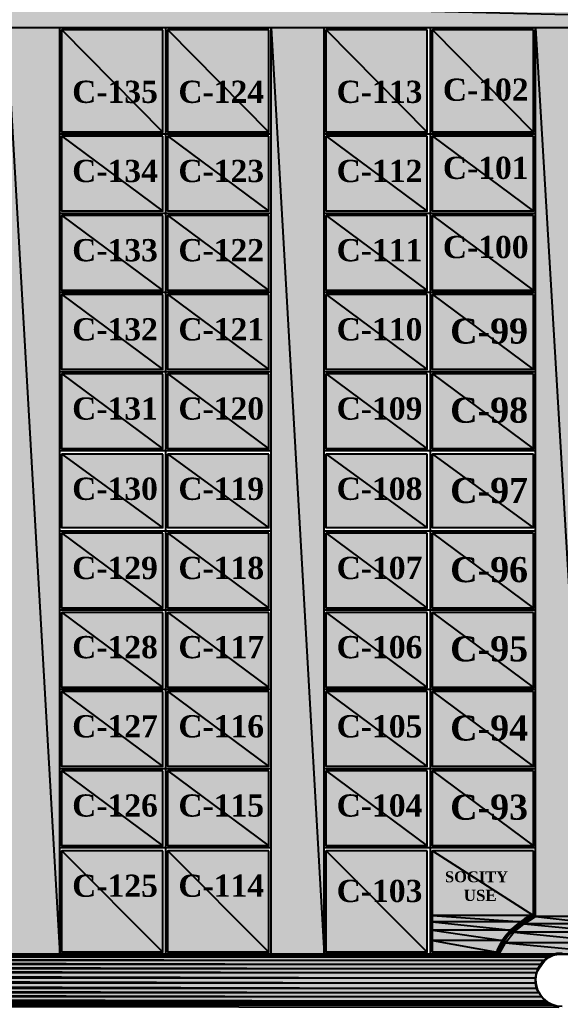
# Model space of a CAD drawing. Header units: millimetres. Extents: x 6 to 745025, y -1528 to 119936.
# Drawn here: x 66.63 to 88.61, y 176.03 to 216.12 of the extents above; entities that cross this region are included whole.
import ezdxf
from ezdxf.xclip import XClip

# ---------------------------------------------------------------- set-up
doc = ezdxf.new("R2010")
doc.units = ezdxf.units.MM
doc.header["$MEASUREMENT"] = 0
doc.header["$XCLIPFRAME"] = 0
doc.layers.get('0').update_dxf_attribs({"linetype": 'CONTINUOUS'})
doc.styles.add('Times New Roman$101H0', font='')
doc.styles.get('Times New Roman$101H0').set_extended_font_data('Times New Roman', bold=True)

# ---------------------------------------------------------------- blocks, each defined once
blk = doc.blocks.new('MF8_2')
at = {"true_color": 0x5c73b8}
h = blk.add_hatch(color=0, dxfattribs=at)
h.paths.add_polyline_path([(72.446, 215.702), (68.34, 215.702), (72.446, 211.554)])
h.paths.add_polyline_path([(68.34, 215.702), (72.446, 211.554), (68.34, 211.554)])
h = blk.add_hatch(color=0, dxfattribs=at)
h.paths.add_polyline_path([(76.764, 215.702), (72.658, 215.702), (76.764, 211.554)])
h.paths.add_polyline_path([(72.658, 215.702), (76.764, 211.554), (72.658, 211.554)])
h = blk.add_hatch(color=0, dxfattribs=at)
h.paths.add_polyline_path([(83.199, 215.702), (79.093, 215.702), (83.199, 211.554)])
h.paths.add_polyline_path([(79.093, 215.702), (83.199, 211.554), (79.093, 211.554)])
h = blk.add_hatch(color=0, dxfattribs=at)
h.paths.add_polyline_path([(87.517, 215.702), (83.411, 215.702), (87.517, 211.554)])
h.paths.add_polyline_path([(83.411, 215.702), (87.517, 211.554), (83.411, 211.554)])
at = {"true_color": 0x000028}
h = blk.add_hatch(color=0, dxfattribs=at)
h.paths.add_polyline_path([(72.446, 211.384), (68.34, 211.384), (72.446, 208.336)])
h.paths.add_polyline_path([(68.34, 211.384), (72.446, 208.336), (68.34, 208.336)])
h = blk.add_hatch(color=0, dxfattribs=at)
h.paths.add_polyline_path([(76.764, 211.384), (72.658, 211.384), (76.764, 208.336)])
h.paths.add_polyline_path([(72.658, 211.384), (76.764, 208.336), (72.658, 208.336)])
h = blk.add_hatch(color=0, dxfattribs=at)
h.paths.add_polyline_path([(83.199, 211.384), (79.093, 211.384), (83.199, 208.336)])
h.paths.add_polyline_path([(79.093, 211.384), (83.199, 208.336), (79.093, 208.336)])
h = blk.add_hatch(color=0, dxfattribs=at)
h.paths.add_polyline_path([(87.517, 211.384), (83.411, 211.384), (87.517, 208.336)])
h.paths.add_polyline_path([(83.411, 211.384), (87.517, 208.336), (83.411, 208.336)])
h = blk.add_hatch(color=0, dxfattribs=at)
h.paths.add_polyline_path([(72.446, 208.167), (68.34, 208.167), (72.446, 205.119)])
h.paths.add_polyline_path([(68.34, 208.167), (72.446, 205.119), (68.34, 205.119)])
h = blk.add_hatch(color=0, dxfattribs=at)
h.paths.add_polyline_path([(76.764, 208.167), (72.658, 208.167), (76.764, 205.119)])
h.paths.add_polyline_path([(72.658, 208.167), (76.764, 205.119), (72.658, 205.119)])
h = blk.add_hatch(color=0, dxfattribs=at)
h.paths.add_polyline_path([(83.199, 208.167), (79.093, 208.167), (83.199, 205.119)])
h.paths.add_polyline_path([(79.093, 208.167), (83.199, 205.119), (79.093, 205.119)])
h = blk.add_hatch(color=0, dxfattribs=at)
h.paths.add_polyline_path([(87.517, 208.167), (83.411, 208.167), (87.517, 205.119)])
h.paths.add_polyline_path([(83.411, 208.167), (87.517, 205.119), (83.411, 205.119)])
h = blk.add_hatch(color=0, dxfattribs=at)
h.paths.add_polyline_path([(72.446, 204.95), (68.34, 204.95), (72.446, 201.902)])
h.paths.add_polyline_path([(68.34, 204.95), (72.446, 201.902), (68.34, 201.902)])
h = blk.add_hatch(color=0, dxfattribs=at)
h.paths.add_polyline_path([(76.764, 204.95), (72.658, 204.95), (76.764, 201.902)])
h.paths.add_polyline_path([(72.658, 204.95), (76.764, 201.902), (72.658, 201.902)])
h = blk.add_hatch(color=0, dxfattribs=at)
h.paths.add_polyline_path([(83.199, 204.95), (79.093, 204.95), (83.199, 201.902)])
h.paths.add_polyline_path([(79.093, 204.95), (83.199, 201.902), (79.093, 201.902)])
h = blk.add_hatch(color=0, dxfattribs=at)
h.paths.add_polyline_path([(87.517, 204.95), (83.411, 204.95), (87.517, 201.902)])
h.paths.add_polyline_path([(83.411, 204.95), (87.517, 201.902), (83.411, 201.902)])
h = blk.add_hatch(color=0, dxfattribs=at)
h.paths.add_polyline_path([(72.446, 201.732), (68.34, 201.732), (72.446, 198.684)])
h.paths.add_polyline_path([(68.34, 201.732), (72.446, 198.684), (68.34, 198.684)])
h = blk.add_hatch(color=0, dxfattribs=at)
h.paths.add_polyline_path([(76.764, 201.732), (72.658, 201.732), (76.764, 198.684)])
h.paths.add_polyline_path([(72.658, 201.732), (76.764, 198.684), (72.658, 198.684)])
h = blk.add_hatch(color=0, dxfattribs=at)
h.paths.add_polyline_path([(83.199, 201.732), (79.093, 201.732), (83.199, 198.684)])
h.paths.add_polyline_path([(79.093, 201.732), (83.199, 198.684), (79.093, 198.684)])
h = blk.add_hatch(color=0, dxfattribs=at)
h.paths.add_polyline_path([(87.517, 201.732), (83.411, 201.732), (87.517, 198.684)])
h.paths.add_polyline_path([(83.411, 201.732), (87.517, 198.684), (83.411, 198.684)])
h = blk.add_hatch(color=0, dxfattribs=at)
h.paths.add_polyline_path([(72.446, 198.473), (68.34, 198.473), (72.446, 195.467)])
h.paths.add_polyline_path([(68.34, 198.473), (72.446, 195.467), (68.34, 195.467)])
h = blk.add_hatch(color=0, dxfattribs=at)
h.paths.add_polyline_path([(76.764, 198.473), (72.658, 198.473), (76.764, 195.467)])
h.paths.add_polyline_path([(72.658, 198.473), (76.764, 195.467), (72.658, 195.467)])
h = blk.add_hatch(color=0, dxfattribs=at)
h.paths.add_polyline_path([(83.199, 198.473), (79.093, 198.473), (83.199, 195.467)])
h.paths.add_polyline_path([(79.093, 198.473), (83.199, 195.467), (79.093, 195.467)])
h = blk.add_hatch(color=0, dxfattribs=at)
h.paths.add_polyline_path([(87.517, 198.473), (83.411, 198.473), (87.517, 195.467)])
h.paths.add_polyline_path([(83.411, 198.473), (87.517, 195.467), (83.411, 195.467)])
h = blk.add_hatch(color=0, dxfattribs=at)
h.paths.add_polyline_path([(72.446, 195.255), (68.34, 195.255), (72.446, 192.207)])
h.paths.add_polyline_path([(68.34, 195.255), (72.446, 192.207), (68.34, 192.207)])
h = blk.add_hatch(color=0, dxfattribs=at)
h.paths.add_polyline_path([(76.764, 195.255), (72.658, 195.255), (76.764, 192.207)])
h.paths.add_polyline_path([(72.658, 195.255), (76.764, 192.207), (72.658, 192.207)])
h = blk.add_hatch(color=0, dxfattribs=at)
h.paths.add_polyline_path([(83.199, 195.255), (79.093, 195.255), (83.199, 192.207)])
h.paths.add_polyline_path([(79.093, 195.255), (83.199, 192.207), (79.093, 192.207)])
h = blk.add_hatch(color=0, dxfattribs=at)
h.paths.add_polyline_path([(87.517, 195.255), (83.411, 195.255), (87.517, 192.207)])
h.paths.add_polyline_path([(83.411, 195.255), (87.517, 192.207), (83.411, 192.207)])
h = blk.add_hatch(color=0, dxfattribs=at)
h.paths.add_polyline_path([(72.446, 192.038), (68.34, 192.038), (72.446, 188.99)])
h.paths.add_polyline_path([(68.34, 192.038), (72.446, 188.99), (68.34, 188.99)])
h = blk.add_hatch(color=0, dxfattribs=at)
h.paths.add_polyline_path([(76.764, 192.038), (72.658, 192.038), (76.764, 188.99)])
h.paths.add_polyline_path([(72.658, 192.038), (76.764, 188.99), (72.658, 188.99)])
h = blk.add_hatch(color=0, dxfattribs=at)
h.paths.add_polyline_path([(83.199, 192.038), (79.093, 192.038), (83.199, 188.99)])
h.paths.add_polyline_path([(79.093, 192.038), (83.199, 188.99), (79.093, 188.99)])
h = blk.add_hatch(color=0, dxfattribs=at)
h.paths.add_polyline_path([(87.517, 192.038), (83.411, 192.038), (87.517, 188.99)])
h.paths.add_polyline_path([(83.411, 192.038), (87.517, 188.99), (83.411, 188.99)])
h = blk.add_hatch(color=0, dxfattribs=at)
h.paths.add_polyline_path([(72.446, 188.821), (68.34, 188.821), (72.446, 185.773)])
h.paths.add_polyline_path([(68.34, 188.821), (72.446, 185.773), (68.34, 185.773)])
h = blk.add_hatch(color=0, dxfattribs=at)
h.paths.add_polyline_path([(76.764, 188.821), (72.658, 188.821), (76.764, 185.773)])
h.paths.add_polyline_path([(72.658, 188.821), (76.764, 185.773), (72.658, 185.773)])
h = blk.add_hatch(color=0, dxfattribs=at)
h.paths.add_polyline_path([(83.199, 188.821), (79.093, 188.821), (83.199, 185.773)])
h.paths.add_polyline_path([(79.093, 188.821), (83.199, 185.773), (79.093, 185.773)])
h = blk.add_hatch(color=0, dxfattribs=at)
h.paths.add_polyline_path([(87.517, 188.821), (83.411, 188.821), (87.517, 185.773)])
h.paths.add_polyline_path([(83.411, 188.821), (87.517, 185.773), (83.411, 185.773)])
h = blk.add_hatch(color=0, dxfattribs=at)
h.paths.add_polyline_path([(72.446, 185.603), (68.34, 185.603), (72.446, 182.555)])
h.paths.add_polyline_path([(68.34, 185.603), (72.446, 182.555), (68.34, 182.555)])
h = blk.add_hatch(color=0, dxfattribs=at)
h.paths.add_polyline_path([(76.764, 185.603), (72.658, 185.603), (76.764, 182.555)])
h.paths.add_polyline_path([(72.658, 185.603), (76.764, 182.555), (72.658, 182.555)])
h = blk.add_hatch(color=0, dxfattribs=at)
h.paths.add_polyline_path([(83.199, 185.603), (79.093, 185.603), (83.199, 182.555)])
h.paths.add_polyline_path([(79.093, 185.603), (83.199, 182.555), (79.093, 182.555)])
h = blk.add_hatch(color=0, dxfattribs=at)
h.paths.add_polyline_path([(87.517, 185.603), (83.411, 185.603), (87.517, 182.555)])
h.paths.add_polyline_path([(83.411, 185.603), (87.517, 182.555), (83.411, 182.555)])
at = {"true_color": 0x5c73b8}
h = blk.add_hatch(color=0, dxfattribs=at)
h.paths.add_polyline_path([(72.446, 182.344), (68.34, 182.344), (72.446, 178.237)])
h.paths.add_polyline_path([(68.34, 182.344), (72.446, 178.237), (68.34, 178.237)])
h = blk.add_hatch(color=0, dxfattribs=at)
h.paths.add_polyline_path([(76.764, 182.344), (72.658, 182.344), (76.764, 178.237)])
h.paths.add_polyline_path([(72.658, 182.344), (76.764, 178.237), (72.658, 178.237)])
h = blk.add_hatch(color=0, dxfattribs=at)
h.paths.add_polyline_path([(83.199, 182.344), (79.093, 182.344), (83.199, 178.237)])
h.paths.add_polyline_path([(79.093, 182.344), (83.199, 178.237), (79.093, 178.237)])
at = {"true_color": 0x136734}
h = blk.add_hatch(color=0, dxfattribs=at)
h.paths.add_polyline_path([(87.517, 182.344), (83.411, 182.344), (87.517, 179.719)])
h.paths.add_polyline_path([(83.411, 182.344), (87.517, 179.719), (83.411, 179.719)])
h = blk.add_hatch(color=0, dxfattribs=at)
h.paths.add_polyline_path([(87.517, 179.719), (83.411, 179.719), (87.051, 179.465)])
h.paths.add_polyline_path([(83.411, 179.719), (87.051, 179.465), (83.411, 179.465)])
h = blk.add_hatch(color=0, dxfattribs=at)
h.paths.add_polyline_path([(87.051, 179.465), (83.411, 179.465), (86.628, 179.126)])
h.paths.add_polyline_path([(83.411, 179.465), (86.628, 179.126), (83.411, 179.126)])
h = blk.add_hatch(color=0, dxfattribs=at)
h.paths.add_polyline_path([(86.628, 179.126), (83.411, 179.126), (86.289, 178.703)])
h.paths.add_polyline_path([(83.411, 179.126), (86.289, 178.703), (83.411, 178.703)])
h = blk.add_hatch(color=0, dxfattribs=at)
h.paths.add_polyline_path([(86.289, 178.703), (83.411, 178.703), (86.035, 178.237)])
h.paths.add_polyline_path([(83.411, 178.703), (86.035, 178.237), (83.411, 178.237)])
at = {"color": 0, "linetype": 'Continuous', "lineweight": -2, "true_color": 0x5c73b8}
for points in [[(72.446, 215.702), (68.34, 215.702), (72.446, 211.554)], [(68.34, 215.702), (72.446, 211.554), (68.34, 211.554)], [(76.764, 215.702), (72.658, 215.702), (76.764, 211.554)], [(72.658, 215.702), (76.764, 211.554), (72.658, 211.554)], [(83.199, 215.702), (79.093, 215.702), (83.199, 211.554)], [(79.093, 215.702), (83.199, 211.554), (79.093, 211.554)], [(87.517, 215.702), (83.411, 215.702), (87.517, 211.554)], [(83.411, 215.702), (87.517, 211.554), (83.411, 211.554)], [(72.446, 182.344), (68.34, 182.344), (72.446, 178.237)], [(68.34, 182.344), (72.446, 178.237), (68.34, 178.237)], [(76.764, 182.344), (72.658, 182.344), (76.764, 178.237)], [(72.658, 182.344), (76.764, 178.237), (72.658, 178.237)], [(83.199, 182.344), (79.093, 182.344), (83.199, 178.237)], [(79.093, 182.344), (83.199, 178.237), (79.093, 178.237)]]:
    blk.add_lwpolyline(points, close=True, dxfattribs=at)
at = {"color": 0, "linetype": 'Continuous', "lineweight": -2, "true_color": 0x000028}
for points in [[(72.446, 211.384), (68.34, 211.384), (72.446, 208.336)], [(68.34, 211.384), (72.446, 208.336), (68.34, 208.336)], [(76.764, 211.384), (72.658, 211.384), (76.764, 208.336)], [(72.658, 211.384), (76.764, 208.336), (72.658, 208.336)], [(83.199, 211.384), (79.093, 211.384), (83.199, 208.336)], [(79.093, 211.384), (83.199, 208.336), (79.093, 208.336)], [(87.517, 211.384), (83.411, 211.384), (87.517, 208.336)], [(83.411, 211.384), (87.517, 208.336), (83.411, 208.336)], [(72.446, 208.167), (68.34, 208.167), (72.446, 205.119)], [(68.34, 208.167), (72.446, 205.119), (68.34, 205.119)], [(76.764, 208.167), (72.658, 208.167), (76.764, 205.119)], [(72.658, 208.167), (76.764, 205.119), (72.658, 205.119)], [(83.199, 208.167), (79.093, 208.167), (83.199, 205.119)], [(79.093, 208.167), (83.199, 205.119), (79.093, 205.119)], [(87.517, 208.167), (83.411, 208.167), (87.517, 205.119)], [(83.411, 208.167), (87.517, 205.119), (83.411, 205.119)], [(72.446, 204.95), (68.34, 204.95), (72.446, 201.902)], [(68.34, 204.95), (72.446, 201.902), (68.34, 201.902)], [(76.764, 204.95), (72.658, 204.95), (76.764, 201.902)], [(72.658, 204.95), (76.764, 201.902), (72.658, 201.902)], [(83.199, 204.95), (79.093, 204.95), (83.199, 201.902)], [(79.093, 204.95), (83.199, 201.902), (79.093, 201.902)], [(87.517, 204.95), (83.411, 204.95), (87.517, 201.902)], [(83.411, 204.95), (87.517, 201.902), (83.411, 201.902)], [(72.446, 201.732), (68.34, 201.732), (72.446, 198.684)], [(68.34, 201.732), (72.446, 198.684), (68.34, 198.684)], [(76.764, 201.732), (72.658, 201.732), (76.764, 198.684)], [(72.658, 201.732), (76.764, 198.684), (72.658, 198.684)], [(83.199, 201.732), (79.093, 201.732), (83.199, 198.684)], [(79.093, 201.732), (83.199, 198.684), (79.093, 198.684)], [(87.517, 201.732), (83.411, 201.732), (87.517, 198.684)], [(83.411, 201.732), (87.517, 198.684), (83.411, 198.684)], [(72.446, 198.473), (68.34, 198.473), (72.446, 195.467)], [(68.34, 198.473), (72.446, 195.467), (68.34, 195.467)], [(76.764, 198.473), (72.658, 198.473), (76.764, 195.467)], [(72.658, 198.473), (76.764, 195.467), (72.658, 195.467)], [(83.199, 198.473), (79.093, 198.473), (83.199, 195.467)], [(79.093, 198.473), (83.199, 195.467), (79.093, 195.467)], [(87.517, 198.473), (83.411, 198.473), (87.517, 195.467)], [(83.411, 198.473), (87.517, 195.467), (83.411, 195.467)], [(72.446, 195.255), (68.34, 195.255), (72.446, 192.207)], [(68.34, 195.255), (72.446, 192.207), (68.34, 192.207)], [(76.764, 195.255), (72.658, 195.255), (76.764, 192.207)], [(72.658, 195.255), (76.764, 192.207), (72.658, 192.207)], [(83.199, 195.255), (79.093, 195.255), (83.199, 192.207)], [(79.093, 195.255), (83.199, 192.207), (79.093, 192.207)], [(87.517, 195.255), (83.411, 195.255), (87.517, 192.207)], [(83.411, 195.255), (87.517, 192.207), (83.411, 192.207)], [(72.446, 192.038), (68.34, 192.038), (72.446, 188.99)], [(68.34, 192.038), (72.446, 188.99), (68.34, 188.99)], [(76.764, 192.038), (72.658, 192.038), (76.764, 188.99)], [(72.658, 192.038), (76.764, 188.99), (72.658, 188.99)], [(83.199, 192.038), (79.093, 192.038), (83.199, 188.99)], [(79.093, 192.038), (83.199, 188.99), (79.093, 188.99)], [(87.517, 192.038), (83.411, 192.038), (87.517, 188.99)], [(83.411, 192.038), (87.517, 188.99), (83.411, 188.99)], [(72.446, 188.821), (68.34, 188.821), (72.446, 185.773)], [(68.34, 188.821), (72.446, 185.773), (68.34, 185.773)], [(76.764, 188.821), (72.658, 188.821), (76.764, 185.773)], [(72.658, 188.821), (76.764, 185.773), (72.658, 185.773)], [(83.199, 188.821), (79.093, 188.821), (83.199, 185.773)], [(79.093, 188.821), (83.199, 185.773), (79.093, 185.773)], [(87.517, 188.821), (83.411, 188.821), (87.517, 185.773)], [(83.411, 188.821), (87.517, 185.773), (83.411, 185.773)], [(72.446, 185.603), (68.34, 185.603), (72.446, 182.555)], [(68.34, 185.603), (72.446, 182.555), (68.34, 182.555)], [(76.764, 185.603), (72.658, 185.603), (76.764, 182.555)], [(72.658, 185.603), (76.764, 182.555), (72.658, 182.555)], [(83.199, 185.603), (79.093, 185.603), (83.199, 182.555)], [(79.093, 185.603), (83.199, 182.555), (79.093, 182.555)], [(87.517, 185.603), (83.411, 185.603), (87.517, 182.555)], [(83.411, 185.603), (87.517, 182.555), (83.411, 182.555)]]:
    blk.add_lwpolyline(points, close=True, dxfattribs=at)
at = {"color": 0, "linetype": 'Continuous', "lineweight": -2, "true_color": 0x136734}
for points in [[(87.517, 182.344), (83.411, 182.344), (87.517, 179.719)], [(83.411, 182.344), (87.517, 179.719), (83.411, 179.719)], [(87.517, 179.719), (83.411, 179.719), (87.051, 179.465)], [(83.411, 179.719), (87.051, 179.465), (83.411, 179.465)], [(87.051, 179.465), (83.411, 179.465), (86.628, 179.126)], [(83.411, 179.465), (86.628, 179.126), (83.411, 179.126)], [(86.628, 179.126), (83.411, 179.126), (86.289, 178.703)], [(83.411, 179.126), (86.289, 178.703), (83.411, 178.703)], [(86.289, 178.703), (83.411, 178.703), (86.035, 178.237)], [(83.411, 178.703), (86.035, 178.237), (83.411, 178.237)]]:
    blk.add_lwpolyline(points, close=True, dxfattribs=at)

msp = doc.modelspace()

# ---------------------------------------------------------------- hatches: boundary and pattern name
at = {"true_color": 0x000078}
h = msp.add_hatch(color=0, dxfattribs=at)
h.paths.add_polyline_path([(111.266, 217.946), (23.086, 217.946), (111.266, 215.787)])
h.paths.add_polyline_path([(23.086, 217.946), (111.266, 215.787), (23.086, 215.787)])
h = msp.add_hatch(color=0, dxfattribs=at)
h.paths.add_polyline_path([(68.255, 215.787), (66.096, 215.787), (68.255, 178.153)])
h.paths.add_polyline_path([(66.096, 215.787), (68.255, 178.153), (66.096, 178.153)])
h = msp.add_hatch(color=0, dxfattribs=at)
h.paths.add_polyline_path([(79.008, 215.787), (76.849, 215.787), (79.008, 178.153)])
h.paths.add_polyline_path([(76.849, 215.787), (79.008, 178.153), (76.849, 178.153)])
h = msp.add_hatch(color=0, dxfattribs=at)
h.paths.add_polyline_path([(89.761, 215.787), (87.602, 215.787), (89.761, 179.677)])
h.paths.add_polyline_path([(87.602, 215.787), (89.761, 179.677), (87.602, 179.677)])
h = msp.add_hatch(color=0, dxfattribs=at)
h.paths.add_polyline_path([(89.761, 179.677), (87.602, 179.677), (90.226, 179.38)])
h.paths.add_polyline_path([(87.602, 179.677), (90.226, 179.38), (87.136, 179.38)])
h = msp.add_hatch(color=0, dxfattribs=at)
h.paths.add_polyline_path([(90.226, 179.38), (87.136, 179.38), (90.65, 179.042)])
h.paths.add_polyline_path([(87.136, 179.38), (90.65, 179.042), (86.713, 179.042)])
h = msp.add_hatch(color=0, dxfattribs=at)
h.paths.add_polyline_path([(90.65, 179.042), (86.713, 179.042), (90.988, 178.618)])
h.paths.add_polyline_path([(86.713, 179.042), (90.988, 178.618), (86.374, 178.618)])
h = msp.add_hatch(color=0, dxfattribs=at)
h.paths.add_polyline_path([(90.988, 178.618), (86.374, 178.618), (91.242, 178.153)])
h.paths.add_polyline_path([(86.374, 178.618), (91.242, 178.153), (86.12, 178.153)])
h = msp.add_hatch(color=0, dxfattribs=at)
h.paths.add_polyline_path([(10.513, 178.153), (132.771, 178.153)])
h.paths.add_polyline_path([(132.771, 178.153), (10.513, 178.153)])
h = msp.add_hatch(color=0, dxfattribs=at)
h.paths.add_polyline_path([(88.533, 178.153), (10.513, 178.153)])
h.paths.add_polyline_path([(88.533, 178.153), (10.513, 178.153), (88.745, 178.153)])
h = msp.add_hatch(color=0, dxfattribs=at)
h.paths.add_polyline_path([(88.533, 178.153), (10.513, 178.153), (88.321, 178.11)])
h.paths.add_polyline_path([(10.513, 178.153), (88.321, 178.11), (10.513, 178.11)])
h = msp.add_hatch(color=0, dxfattribs=at)
h.paths.add_polyline_path([(88.321, 178.11), (10.513, 178.11), (88.152, 178.026)])
h.paths.add_polyline_path([(10.513, 178.11), (88.152, 178.026), (10.513, 178.026)])
h = msp.add_hatch(color=0, dxfattribs=at)
h.paths.add_polyline_path([(88.152, 178.026), (10.513, 178.026), (87.983, 177.899)])
h.paths.add_polyline_path([(10.513, 178.026), (87.983, 177.899), (10.513, 177.899)])
h = msp.add_hatch(color=0, dxfattribs=at)
h.paths.add_polyline_path([(87.983, 177.899), (10.513, 177.899), (87.856, 177.729)])
h.paths.add_polyline_path([(10.513, 177.899), (87.856, 177.729), (10.513, 177.729)])
h = msp.add_hatch(color=0, dxfattribs=at)
h.paths.add_polyline_path([(87.856, 177.729), (10.513, 177.729), (87.729, 177.56)])
h.paths.add_polyline_path([(10.513, 177.729), (87.729, 177.56), (10.513, 177.56)])
h = msp.add_hatch(color=0, dxfattribs=at)
h.paths.add_polyline_path([(87.729, 177.56), (10.513, 177.56), (87.644, 177.391)])
h.paths.add_polyline_path([(10.513, 177.56), (87.644, 177.391), (10.513, 177.391)])
h = msp.add_hatch(color=0, dxfattribs=at)
h.paths.add_polyline_path([(87.644, 177.391), (10.513, 177.391), (87.602, 177.179)])
h.paths.add_polyline_path([(10.513, 177.391), (87.602, 177.179), (10.513, 177.179)])
h = msp.add_hatch(color=0, dxfattribs=at)
h.paths.add_polyline_path([(87.602, 177.179), (10.513, 177.179), (87.602, 176.967)])
h.paths.add_polyline_path([(10.513, 177.179), (87.602, 176.967), (10.513, 176.967)])
h = msp.add_hatch(color=0, dxfattribs=at)
h.paths.add_polyline_path([(87.602, 176.967), (10.513, 176.967), (87.644, 176.756)])
h.paths.add_polyline_path([(10.513, 176.967), (87.644, 176.756), (10.513, 176.756)])
h = msp.add_hatch(color=0, dxfattribs=at)
h.paths.add_polyline_path([(87.644, 176.756), (10.513, 176.756), (87.729, 176.586)])
h.paths.add_polyline_path([(10.513, 176.756), (87.729, 176.586), (10.513, 176.586)])
h = msp.add_hatch(color=0, dxfattribs=at)
h.paths.add_polyline_path([(87.729, 176.586), (10.513, 176.586), (87.856, 176.417)])
h.paths.add_polyline_path([(10.513, 176.586), (87.856, 176.417), (10.513, 176.417)])
h = msp.add_hatch(color=0, dxfattribs=at)
h.paths.add_polyline_path([(87.856, 176.417), (10.513, 176.417), (87.983, 176.248)])
h.paths.add_polyline_path([(10.513, 176.417), (87.983, 176.248), (10.513, 176.248)])
h = msp.add_hatch(color=0, dxfattribs=at)
h.paths.add_polyline_path([(87.983, 176.248), (10.513, 176.248), (88.152, 176.163)])
h.paths.add_polyline_path([(10.513, 176.248), (88.152, 176.163), (10.513, 176.163)])
h = msp.add_hatch(color=0, dxfattribs=at)
h.paths.add_polyline_path([(88.152, 176.163), (10.513, 176.163), (88.321, 176.078)])
h.paths.add_polyline_path([(10.513, 176.163), (88.321, 176.078), (10.513, 176.078)])
h = msp.add_hatch(color=0, dxfattribs=at)
h.paths.add_polyline_path([(88.321, 176.078), (10.513, 176.078), (88.533, 175.994)])
h.paths.add_polyline_path([(10.513, 176.078), (88.533, 175.994), (10.513, 175.994)])

# ---------------------------------------------------------------- linework, layer by layer
at = {"color": 0, "linetype": 'Continuous', "lineweight": 25, "true_color": 0x000007}
for p, q in [((76.849, 215.787), (68.255, 215.787)), ((68.255, 178.153), (68.255, 215.787)), ((72.446, 215.702), (68.34, 215.702)), ((68.34, 211.554), (68.34, 215.702)), ((72.446, 211.554), (72.446, 215.702)), ((72.573, 178.153), (72.573, 215.787)), ((76.764, 215.702), (72.658, 215.702)), ((72.658, 211.554), (72.658, 215.702)), ((76.764, 211.554), (76.764, 215.702)), ((76.849, 178.153), (76.849, 215.787)), ((79.008, 178.153), (79.008, 215.787)), ((87.602, 215.787), (79.008, 215.787)), ((79.093, 211.554), (79.093, 215.702)), ((83.199, 215.702), (79.093, 215.702)), ((83.199, 211.554), (83.199, 215.702)), ((83.326, 178.153), (83.326, 215.787)), ((83.411, 211.554), (83.411, 215.702)), ((87.517, 215.702), (83.411, 215.702)), ((87.517, 211.554), (87.517, 215.702)), ((87.602, 179.677), (87.602, 215.787)), ((76.849, 211.469), (68.255, 211.469)), ((72.446, 211.554), (68.34, 211.554)), ((72.446, 211.384), (68.34, 211.384)), ((68.34, 208.336), (68.34, 211.384)), ((72.446, 208.336), (72.446, 211.384)), ((76.764, 211.554), (72.658, 211.554)), ((76.764, 211.384), (72.658, 211.384)), ((72.658, 208.336), (72.658, 211.384)), ((76.764, 208.336), (76.764, 211.384)), ((87.602, 211.469), (79.008, 211.469)), ((83.199, 211.554), (79.093, 211.554)), ((79.093, 208.336), (79.093, 211.384)), ((83.199, 211.384), (79.093, 211.384)), ((83.199, 208.336), (83.199, 211.384)), ((87.517, 211.554), (83.411, 211.554)), ((83.411, 208.336), (83.411, 211.384)), ((87.517, 211.384), (83.411, 211.384)), ((87.517, 208.336), (87.517, 211.384)), ((76.849, 208.252), (68.255, 208.252)), ((72.446, 208.336), (68.34, 208.336)), ((72.446, 208.167), (68.34, 208.167)), ((68.34, 205.119), (68.34, 208.167)), ((72.446, 205.119), (72.446, 208.167)), ((76.764, 208.336), (72.658, 208.336)), ((76.764, 208.167), (72.658, 208.167)), ((72.658, 205.119), (72.658, 208.167)), ((76.764, 205.119), (76.764, 208.167)), ((87.602, 208.252), (79.008, 208.252)), ((83.199, 208.336), (79.093, 208.336)), ((79.093, 205.119), (79.093, 208.167)), ((83.199, 208.167), (79.093, 208.167)), ((83.199, 205.119), (83.199, 208.167)), ((87.517, 208.336), (83.411, 208.336)), ((83.411, 205.119), (83.411, 208.167)), ((87.517, 208.167), (83.411, 208.167)), ((87.517, 205.119), (87.517, 208.167)), ((76.849, 205.034), (68.255, 205.034)), ((72.446, 205.119), (68.34, 205.119)), ((72.446, 204.95), (68.34, 204.95)), ((68.34, 201.902), (68.34, 204.95)), ((72.446, 201.902), (72.446, 204.95)), ((76.764, 205.119), (72.658, 205.119)), ((76.764, 204.95), (72.658, 204.95)), ((72.658, 201.902), (72.658, 204.95)), ((76.764, 201.902), (76.764, 204.95)), ((87.602, 205.034), (79.008, 205.034)), ((83.199, 205.119), (79.093, 205.119)), ((79.093, 201.902), (79.093, 204.95)), ((83.199, 204.95), (79.093, 204.95)), ((83.199, 201.902), (83.199, 204.95)), ((87.517, 205.119), (83.411, 205.119)), ((83.411, 201.902), (83.411, 204.95)), ((87.517, 204.95), (83.411, 204.95)), ((87.517, 201.902), (87.517, 204.95)), ((76.849, 201.817), (68.255, 201.817)), ((72.446, 201.902), (68.34, 201.902)), ((72.446, 201.732), (68.34, 201.732)), ((68.34, 198.684), (68.34, 201.732)), ((72.446, 198.684), (72.446, 201.732)), ((76.764, 201.902), (72.658, 201.902)), ((76.764, 201.732), (72.658, 201.732)), ((72.658, 198.684), (72.658, 201.732)), ((76.764, 198.684), (76.764, 201.732)), ((87.602, 201.817), (79.008, 201.817)), ((83.199, 201.902), (79.093, 201.902)), ((79.093, 198.684), (79.093, 201.732)), ((83.199, 201.732), (79.093, 201.732)), ((83.199, 198.684), (83.199, 201.732)), ((87.517, 201.902), (83.411, 201.902)), ((83.411, 198.684), (83.411, 201.732)), ((87.517, 201.732), (83.411, 201.732)), ((87.517, 198.684), (87.517, 201.732)), ((76.849, 198.6), (68.255, 198.6)), ((72.446, 198.684), (68.34, 198.684)), ((72.446, 198.473), (68.34, 198.473)), ((68.34, 195.467), (68.34, 198.473)), ((72.446, 195.467), (72.446, 198.473)), ((76.764, 198.684), (72.658, 198.684)), ((76.764, 198.473), (72.658, 198.473)), ((72.658, 195.467), (72.658, 198.473)), ((76.764, 195.467), (76.764, 198.473)), ((87.602, 198.6), (79.008, 198.6)), ((83.199, 198.684), (79.093, 198.684)), ((79.093, 195.467), (79.093, 198.473)), ((83.199, 198.473), (79.093, 198.473)), ((83.199, 195.467), (83.199, 198.473)), ((87.517, 198.684), (83.411, 198.684)), ((83.411, 195.467), (83.411, 198.473)), ((87.517, 198.473), (83.411, 198.473)), ((87.517, 195.467), (87.517, 198.473)), ((76.849, 195.34), (68.255, 195.34)), ((72.446, 195.467), (68.34, 195.467)), ((72.446, 195.255), (68.34, 195.255)), ((68.34, 192.207), (68.34, 195.255)), ((72.446, 192.207), (72.446, 195.255)), ((76.764, 195.467), (72.658, 195.467)), ((76.764, 195.255), (72.658, 195.255)), ((72.658, 192.207), (72.658, 195.255)), ((76.764, 192.207), (76.764, 195.255)), ((87.602, 195.34), (79.008, 195.34)), ((83.199, 195.467), (79.093, 195.467)), ((79.093, 192.207), (79.093, 195.255)), ((83.199, 195.255), (79.093, 195.255)), ((83.199, 192.207), (83.199, 195.255)), ((87.517, 195.467), (83.411, 195.467)), ((83.411, 192.207), (83.411, 195.255)), ((87.517, 195.255), (83.411, 195.255)), ((87.517, 192.207), (87.517, 195.255)), ((76.849, 192.123), (68.255, 192.123)), ((72.446, 192.207), (68.34, 192.207)), ((72.446, 192.038), (68.34, 192.038)), ((68.34, 188.99), (68.34, 192.038)), ((72.446, 188.99), (72.446, 192.038)), ((76.764, 192.207), (72.658, 192.207)), ((76.764, 192.038), (72.658, 192.038)), ((72.658, 188.99), (72.658, 192.038)), ((76.764, 188.99), (76.764, 192.038)), ((87.602, 192.123), (79.008, 192.123)), ((83.199, 192.207), (79.093, 192.207)), ((79.093, 188.99), (79.093, 192.038)), ((83.199, 192.038), (79.093, 192.038)), ((83.199, 188.99), (83.199, 192.038)), ((87.517, 192.207), (83.411, 192.207)), ((83.411, 188.99), (83.411, 192.038)), ((87.517, 192.038), (83.411, 192.038)), ((87.517, 188.99), (87.517, 192.038)), ((76.849, 188.905), (68.255, 188.905)), ((72.446, 188.99), (68.34, 188.99)), ((72.446, 188.821), (68.34, 188.821)), ((68.34, 185.773), (68.34, 188.821)), ((72.446, 185.773), (72.446, 188.821)), ((76.764, 188.99), (72.658, 188.99)), ((76.764, 188.821), (72.658, 188.821)), ((72.658, 185.773), (72.658, 188.821)), ((76.764, 185.773), (76.764, 188.821)), ((87.602, 188.905), (79.008, 188.905)), ((83.199, 188.99), (79.093, 188.99)), ((79.093, 185.773), (79.093, 188.821)), ((83.199, 188.821), (79.093, 188.821)), ((83.199, 185.773), (83.199, 188.821)), ((87.517, 188.99), (83.411, 188.99)), ((83.411, 185.773), (83.411, 188.821)), ((87.517, 188.821), (83.411, 188.821)), ((87.517, 185.773), (87.517, 188.821)), ((76.849, 185.688), (68.255, 185.688)), ((72.446, 185.773), (68.34, 185.773)), ((72.446, 185.603), (68.34, 185.603)), ((68.34, 182.555), (68.34, 185.603)), ((72.446, 182.555), (72.446, 185.603)), ((76.764, 185.773), (72.658, 185.773)), ((76.764, 185.603), (72.658, 185.603)), ((72.658, 182.555), (72.658, 185.603)), ((76.764, 182.555), (76.764, 185.603)), ((87.602, 185.688), (79.008, 185.688)), ((83.199, 185.773), (79.093, 185.773)), ((79.093, 182.555), (79.093, 185.603)), ((83.199, 185.603), (79.093, 185.603)), ((83.199, 182.555), (83.199, 185.603)), ((87.517, 185.773), (83.411, 185.773)), ((83.411, 182.555), (83.411, 185.603)), ((87.517, 185.603), (83.411, 185.603)), ((87.517, 182.555), (87.517, 185.603)), ((76.849, 182.471), (68.255, 182.471)), ((72.446, 182.555), (68.34, 182.555)), ((76.764, 182.555), (72.658, 182.555)), ((87.602, 182.471), (79.008, 182.471)), ((83.199, 182.555), (79.093, 182.555)), ((87.517, 182.555), (83.411, 182.555)), ((72.446, 182.344), (68.34, 182.344)), ((68.34, 178.237), (68.34, 182.344)), ((72.446, 178.237), (72.446, 182.344)), ((76.764, 182.344), (72.658, 182.344)), ((72.658, 178.237), (72.658, 182.344)), ((76.764, 178.237), (76.764, 182.344)), ((79.093, 178.237), (79.093, 182.344)), ((83.199, 182.344), (79.093, 182.344)), ((83.199, 178.237), (83.199, 182.344)), ((83.411, 178.237), (83.411, 182.344)), ((87.517, 182.344), (83.411, 182.344)), ((87.517, 179.719), (87.517, 182.344)), ((76.849, 178.153), (68.255, 178.153)), ((72.446, 178.237), (68.34, 178.237)), ((76.764, 178.237), (72.658, 178.237)), ((86.12, 178.153), (79.008, 178.153)), ((83.199, 178.237), (79.093, 178.237)), ((86.035, 178.237), (83.411, 178.237))]:
    msp.add_line(p, q, dxfattribs=at)
at = {"color": 0, "linetype": 'Continuous', "lineweight": -2, "true_color": 0x000078}
for points in [[(23.086, 217.946), (111.266, 215.787), (23.086, 215.787)], [(68.255, 215.787), (66.096, 215.787), (68.255, 178.153)], [(66.096, 215.787), (68.255, 178.153), (66.096, 178.153)], [(79.008, 215.787), (76.849, 215.787), (79.008, 178.153)], [(76.849, 215.787), (79.008, 178.153), (76.849, 178.153)], [(89.761, 215.787), (87.602, 215.787), (89.761, 179.677)], [(87.602, 215.787), (89.761, 179.677), (87.602, 179.677)], [(87.602, 179.677), (90.226, 179.38), (87.136, 179.38)], [(89.761, 179.677), (87.602, 179.677), (90.226, 179.38)], [(87.136, 179.38), (90.65, 179.042), (86.713, 179.042)], [(90.226, 179.38), (87.136, 179.38), (90.65, 179.042)], [(86.713, 179.042), (90.988, 178.618), (86.374, 178.618)], [(90.65, 179.042), (86.713, 179.042), (90.988, 178.618)], [(86.374, 178.618), (91.242, 178.153), (86.12, 178.153)], [(90.988, 178.618), (86.374, 178.618), (91.242, 178.153)], [(10.513, 178.153), (132.771, 178.153), (132.771, 178.153)], [(132.771, 178.153), (132.771, 178.153), (10.513, 178.153)], [(88.533, 178.153), (88.533, 178.153), (10.513, 178.153)], [(88.533, 178.153), (10.513, 178.153), (88.745, 178.153)], [(88.533, 178.153), (10.513, 178.153), (88.321, 178.11)], [(10.513, 178.153), (88.321, 178.11), (10.513, 178.11)], [(88.321, 178.11), (10.513, 178.11), (88.152, 178.026)], [(10.513, 178.11), (88.152, 178.026), (10.513, 178.026)], [(88.152, 178.026), (10.513, 178.026), (87.983, 177.899)], [(10.513, 178.026), (87.983, 177.899), (10.513, 177.899)], [(87.983, 177.899), (10.513, 177.899), (87.856, 177.729)], [(10.513, 177.899), (87.856, 177.729), (10.513, 177.729)], [(87.856, 177.729), (10.513, 177.729), (87.729, 177.56)], [(10.513, 177.729), (87.729, 177.56), (10.513, 177.56)], [(87.729, 177.56), (10.513, 177.56), (87.644, 177.391)], [(10.513, 177.56), (87.644, 177.391), (10.513, 177.391)], [(87.644, 177.391), (10.513, 177.391), (87.602, 177.179)], [(10.513, 177.391), (87.602, 177.179), (10.513, 177.179)], [(87.602, 177.179), (10.513, 177.179), (87.602, 176.967)], [(10.513, 177.179), (87.602, 176.967), (10.513, 176.967)], [(87.602, 176.967), (10.513, 176.967), (87.644, 176.756)], [(10.513, 176.967), (87.644, 176.756), (10.513, 176.756)], [(87.644, 176.756), (10.513, 176.756), (87.729, 176.586)], [(10.513, 176.756), (87.729, 176.586), (10.513, 176.586)], [(87.729, 176.586), (10.513, 176.586), (87.856, 176.417)], [(10.513, 176.586), (87.856, 176.417), (10.513, 176.417)], [(87.856, 176.417), (10.513, 176.417), (87.983, 176.248)], [(10.513, 176.417), (87.983, 176.248), (10.513, 176.248)], [(87.983, 176.248), (10.513, 176.248), (88.152, 176.163)], [(10.513, 176.248), (88.152, 176.163), (10.513, 176.163)], [(88.152, 176.163), (10.513, 176.163), (88.321, 176.078)], [(10.513, 176.163), (88.321, 176.078), (10.513, 176.078)], [(88.321, 176.078), (10.513, 176.078), (88.533, 175.994)]]:
    msp.add_lwpolyline(points, close=True, dxfattribs=at)
at = {"color": 0, "linetype": 'Continuous', "lineweight": 25, "true_color": 0x000007}
for points in [[(87.51, 179.769), (86.849, 179.477), (86.32, 178.948), (86.028, 178.286)], [(87.598, 179.714), (86.913, 179.429), (86.368, 178.884), (86.083, 178.198)], [(88.681, 178.195), (88.085, 178.195), (87.602, 177.712), (87.602, 177.116)], [(87.602, 177.116), (87.602, 176.519), (88.085, 176.036), (88.681, 176.036)]]:
    msp.add_open_spline(points, degree=3, dxfattribs=at)

# ---------------------------------------------------------------- block references
at = {"color": 0, "true_color": 0xffffff}
ref = msp.add_blockref('MF8_2', (0, 0), dxfattribs=at)
XClip(ref).set_block_clipping_path([(5.6444444444, 24.6521108045), (204.0184400104, 24.6521108045), (204.0184400104, 272.6407719282), (5.6444444444, 272.6407719282), (5.6444444444, 24.6521108045)])

# ---------------------------------------------------------------- texts
at = {"color": 0, "true_color": 0x000002, "style": 'Times New Roman$101H0'}
for s, height, p in [('C-135', 0.9027, (68.763, 212.739)), ('C-124', 0.9027, (73.081, 212.739)), ('C-113', 0.9027, (79.516, 212.739)), ('C-102', 0.9027, (83.834, 212.824)), ('C-125', 0.9027, (68.763, 180.481)), ('C-114', 0.9027, (73.081, 180.481)), ('C-103', 0.9027, (79.516, 180.269)), ('SOCITY', 0.443, (83.919, 181.074)), (' USE', 0.4566, (84.511, 180.312))]:
    msp.add_text(s, height=height, dxfattribs=at).set_placement(p)
at = {"color": 0, "true_color": 0x000007, "style": 'Times New Roman$101H0'}
for s, height, p in [('C-101', 0.9027, (83.834, 209.649)), ('C-134', 0.9027, (68.763, 209.522)), ('C-123', 0.9027, (73.081, 209.522)), ('C-112', 0.9027, (79.516, 209.522)), ('C-100', 0.9027, (83.834, 206.431)), ('C-133', 0.9027, (68.763, 206.304)), ('C-122', 0.9027, (73.081, 206.304)), ('C-111', 0.9027, (79.516, 206.304)), ('C-132', 0.9027, (68.763, 203.087)), ('C-121', 0.9027, (73.081, 203.087)), ('C-110', 0.9027, (79.516, 203.087)), ('C-99', 1.0199, (84.13, 202.96)), ('C-131', 0.9027, (68.763, 199.87)), ('C-120', 0.9027, (73.081, 199.87)), ('C-109', 0.9027, (79.516, 199.87)), ('C-98', 1.0199, (84.13, 199.743)), ('C-130', 0.9027, (68.763, 196.61)), ('C-119', 0.9027, (73.081, 196.61)), ('C-108', 0.9027, (79.516, 196.61)), ('C-97', 1.0199, (84.13, 196.483)), ('C-129', 0.9027, (68.763, 193.393)), ('C-118', 0.9027, (73.081, 193.393)), ('C-107', 0.9027, (79.516, 193.393)), ('C-96', 1.0199, (84.13, 193.266)), ('C-128', 0.9027, (68.763, 190.175)), ('C-117', 0.9027, (73.081, 190.175)), ('C-106', 0.9027, (79.516, 190.175)), ('C-95', 1.0199, (84.13, 190.048)), ('C-127', 0.9027, (68.763, 186.958)), ('C-116', 0.9027, (73.081, 186.958)), ('C-105', 0.9027, (79.516, 186.958)), ('C-94', 1.0199, (84.13, 186.831)), ('C-126', 0.9027, (68.763, 183.741)), ('C-115', 0.9027, (73.081, 183.741)), ('C-104', 0.9027, (79.516, 183.741)), ('C-93', 1.0199, (84.13, 183.614))]:
    msp.add_text(s, height=height, dxfattribs=at).set_placement(p)

doc.saveas('drawing.dxf')
